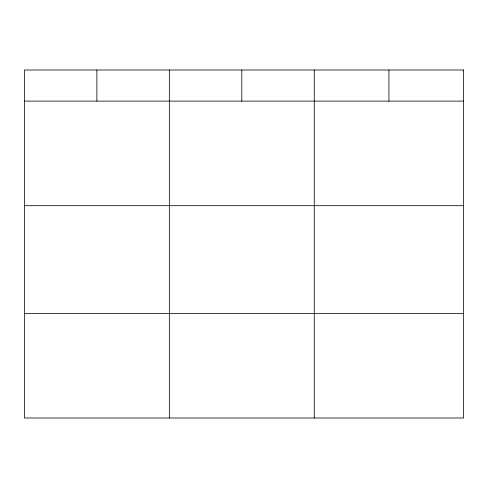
<?xml version="1.0" encoding="UTF-8"?>
<svg xmlns="http://www.w3.org/2000/svg" width="488" height="488" viewBox="0 0 488 488"><rect width="100%" height="100%" fill="white"/><g stroke="black" fill="none" stroke-linecap="round" stroke-linejoin="round"><path stroke-width="0.73" d="M24.4 101.108L463.6 101.108M24.4 205.686L463.6 205.686M24.4 313.43L463.6 313.43M388.936 69.991L388.936 101.108M314.272 69.991L314.272 418.009M241.804 69.991L241.804 101.108M169.336 69.991L169.336 418.009M96.868 69.991L96.868 101.108M463.6 69.991L24.4 69.991L24.4 418.009L463.6 418.009L463.6 69.991"/></g></svg>
